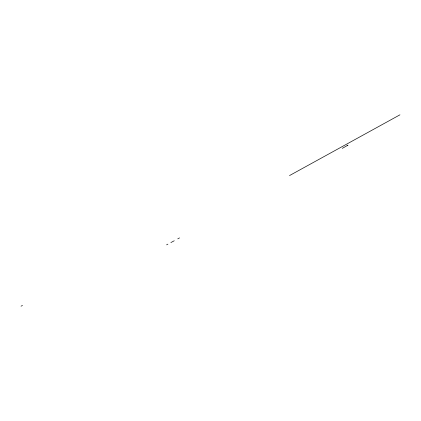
<?xml version="1.0" encoding="UTF-8"?>
<svg xmlns="http://www.w3.org/2000/svg" width="421" height="421" viewBox="0 0 421 421"><rect width="100%" height="100%" fill="white"/><g stroke="black" fill="none" stroke-linecap="round" stroke-linejoin="round"><path stroke-width="0.63" d="M289.501 175.583L399.95 114.817M342.284 148.376L347.993 145.15L347.172 145.524M177.767 238.86L179.514 237.912M174.241 240.765L170.873 242.57M166.605 244.838L167.89 244.159M21.05 306.183L22.476 305.441"/></g></svg>
